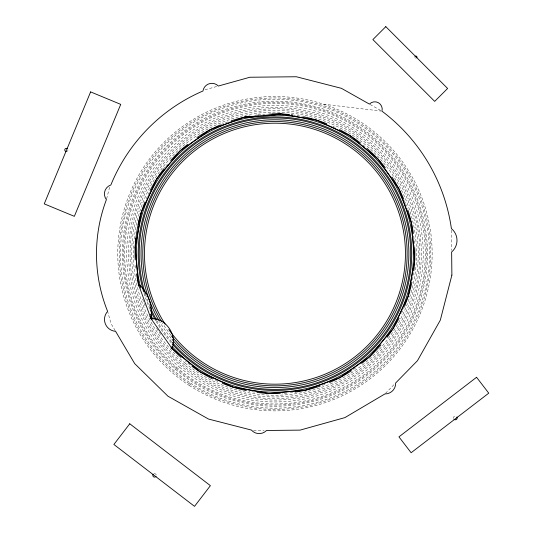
<?xml version="1.0" encoding="UTF-8"?>
<svg xmlns="http://www.w3.org/2000/svg" width="533" height="533" viewBox="0 0 533 533"><rect width="100%" height="100%" fill="white"/><g stroke="black" fill="none" stroke-linecap="round" stroke-linejoin="round"><path stroke-width="0.4" stroke-dasharray="2.67 2" d="M106.613 198.869L109.605 187.21M385.486 393.361L394.527 384.126M205.045 89.757L216.791 86.479M253.541 430.611L264.121 430.504M323.591 104.208L381.148 111.077M370.109 104.488L381.275 110.777M115.175 330.62L111.031 323.604L107.833 312.158M451.418 230.196L451.624 250.383M413.581 272.483A139.893 139.893 0 0 1 412.389 279.818M404.627 306.195A139.893 139.893 0 0 1 403.015 309.999M402.681 310.752A139.893 139.893 0 0 1 400.943 314.497M355.698 367.93A139.893 139.893 0 0 1 352.28 370.268M324.923 384.353A139.893 139.893 0 0 1 321.825 385.499M292.677 392.455A139.893 139.893 0 0 1 290.219 392.748M286.941 393.068A139.893 139.893 0 0 1 281.97 393.407M254.521 392.081A139.893 139.893 0 0 1 248.824 391.115M217.89 381.408A139.893 139.893 0 0 1 214.146 379.669M190.021 364.845A139.893 139.893 0 0 1 185.504 361.241M160.719 334.424A139.893 139.893 0 0 1 156.129 327.509M145.196 305.955A139.893 139.893 0 0 1 142.338 298.2M135.815 268.126A139.893 139.893 0 0 1 135.509 264.841M146.249 198.889A139.893 139.893 0 0 1 149.34 192.133M164.304 168.095A139.893 139.893 0 0 1 165.323 166.796M166.356 165.51A139.893 139.893 0 0 1 167.402 164.231M221.162 124.549A139.893 139.893 0 0 1 230.443 121.064M254.774 115.255A139.893 139.893 0 0 1 257.239 114.921M258.059 114.822A139.893 139.893 0 0 1 264.635 114.175M268.779 113.929A139.893 139.893 0 0 1 272.116 113.822M293.756 115.061A139.893 139.893 0 0 1 295.395 115.295M297.028 115.548A139.893 139.893 0 0 1 302.717 116.574M332.779 126.301A139.893 139.893 0 0 1 336.516 128.067M363.14 145.083A139.893 139.893 0 0 1 365.045 146.662M404.414 200.655A139.893 139.893 0 0 1 405.333 202.96M405.626 203.726A139.893 139.893 0 0 1 407.312 208.39M413.728 235.966A139.893 139.893 0 0 1 414.108 239.244M414.268 240.889A139.893 139.893 0 0 1 414.714 247.505M415.62 58.15A1.066 1.066 0 0 1 414.867 57.397M171.013 335.337A132.177 132.177 0 0 1 162.552 323.225M171.12 342.686A136.761 136.761 0 0 1 155.876 320.939M149.873 308.973A136.761 136.761 0 0 1 144.103 293.443M171.613 341.666A135.722 135.722 0 0 1 156.969 320.759M149.666 305.869A135.722 135.722 0 0 1 145.702 295.082M171.04 338.142A133.91 133.91 0 0 1 159.64 321.759M453.496 418.405A1.885 1.885 0 0 1 456.261 416.28M154.104 473.717A1.732 1.732 0 0 1 156.222 475.842M67.977 149.913A1.612 1.612 0 0 1 67.918 150.326M67.758 150.719A1.612 1.612 0 0 1 67.171 151.305M175.71 369.509A152.525 152.525 0 0 0 424.888 281.724A152.525 152.525 0 0 0 224.28 109.825A152.525 152.525 0 0 0 175.71 369.509M175.71 367.983A151.372 151.372 0 0 0 423.568 282.49A151.372 151.372 0 0 0 225.599 110.584A151.372 151.372 0 0 0 175.71 367.983M189.082 383.627A155.749 155.749 0 0 0 430.431 263.089A155.749 155.749 0 0 0 205.372 114.348A155.749 155.749 0 0 0 189.082 383.627M190.601 383.127A154.503 154.503 0 0 0 429.238 262.023A154.503 154.503 0 0 0 205.038 115.908A154.503 154.503 0 0 0 190.601 383.127M185.497 365.618A143.29 143.29 0 0 0 416.626 275.195A143.29 143.29 0 0 0 222.754 120.245A143.29 143.29 0 0 0 185.497 365.618M185.091 363.073A141.571 141.571 0 0 0 414.627 276.82A141.571 141.571 0 0 0 225.159 121.164A141.571 141.571 0 0 0 185.091 363.073M179.854 364.952A146.368 146.368 0 0 0 418.871 280.418A146.368 146.368 0 0 0 226.152 115.694A146.368 146.368 0 0 0 179.854 364.952M176.663 367.39A150.299 150.299 0 0 0 422.576 281.964A150.299 150.299 0 0 0 225.639 111.71A150.299 150.299 0 0 0 176.663 367.39M179.748 367.344A148.267 148.267 0 0 0 420.997 279.312A148.267 148.267 0 0 0 224.133 114.402A148.267 148.267 0 0 0 179.748 367.344M185.691 367.837A144.916 144.916 0 0 0 418.452 273.922A144.916 144.916 0 0 0 220.735 119.299A144.916 144.916 0 0 0 185.691 367.837M189.295 385.486A157.188 157.188 0 0 0 431.93 261.976A157.188 157.188 0 0 0 203.653 113.602A157.188 157.188 0 0 0 189.295 385.486"/><path stroke-width="0.8" d="M135.149 247.858L141.425 211.874L156.795 178.735L180.221 150.706L210.102 129.699L244.4 117.133A24.831 2.865 -5.1 0 0 280.784 113.875L316.775 120.152L349.908 135.522L377.937 158.947L398.95 188.829L411.509 223.127L414.767 259.511L408.498 295.502L393.121 328.634L369.702 356.664L339.821 377.677L305.516 390.243L269.132 393.494L233.148 387.225L200.008 371.854L171.979 348.429L150.966 318.547A22.439 11.286 69.9 0 0 138.407 284.242L135.149 247.858A24.811 3.531 -80.1 0 1 141.425 211.874M244.4 117.133L280.784 113.875M138.407 284.242L150.966 318.547A19.681 14.817 54.9 0 1 169.074 328.141A19.681 14.817 54.9 0 1 171.979 348.429M411.902 282.263A139.893 139.893 0 0 1 404.627 306.195M399.084 318.214A139.893 139.893 0 0 1 387.118 337.296M380.915 345.031A139.893 139.893 0 0 1 361.654 363.479M351.587 370.728A139.893 139.893 0 0 1 329.521 382.501M320.26 386.045A139.893 139.893 0 0 1 295.142 392.115M280.311 393.481A139.893 139.893 0 0 1 256.979 392.421M246.386 390.629A139.893 139.893 0 0 1 222.454 383.354M212.66 378.943A139.893 139.893 0 0 1 192.013 366.338M181.12 357.443A139.893 139.893 0 0 1 171.086 347.389M151.539 319.54A139.893 139.893 0 0 1 149.993 316.569M138.886 286.168A139.893 139.893 0 0 1 136.528 273.869M135.202 259.871A139.893 139.893 0 0 1 135.928 238.178M138.187 224.3A139.893 139.893 0 0 1 144.983 201.954M150.079 190.641A139.893 139.893 0 0 1 163.804 168.748M170.647 160.466A139.893 139.893 0 0 1 187.616 144.41M196.944 137.567A139.893 139.893 0 0 1 220.395 124.875M231.235 120.804A139.893 139.893 0 0 1 249.844 116.067M272.116 113.822A139.893 139.893 0 0 1 289.639 114.568M291.291 114.748A139.893 139.893 0 0 1 292.937 114.955M303.537 116.74A139.893 139.893 0 0 1 326.696 123.709M339.488 129.566A139.893 139.893 0 0 1 360.555 143.037M366.931 148.281A139.893 139.893 0 0 1 385.266 167.648M392.002 177.056A139.893 139.893 0 0 1 403.774 199.129M407.845 209.962A139.893 139.893 0 0 1 413.388 233.501M414.714 247.505A139.893 139.893 0 0 1 413.795 270.844M414.974 56.591A1.066 1.066 0 0 1 416.54 56.285A1.066 1.066 0 0 1 416.646 57.877M165.103 324.111A130.492 130.492 0 0 1 266.7 123.456A130.492 130.492 0 0 1 392.834 309.66A130.492 130.492 0 0 1 168.814 329.594M161.699 321.825A132.177 132.177 0 0 1 266.833 121.757A132.177 132.177 0 0 1 395.726 307.414A132.177 132.177 0 0 1 171.526 335.983M263.395 115.634A138.54 138.54 0 0 1 403.734 304.776A138.54 138.54 0 0 1 171.893 346.263M152.984 319.374A138.54 138.54 0 0 1 150.339 314.21M140.732 287.98A138.54 138.54 0 0 1 258.518 116.127M143.63 291.844A136.761 136.761 0 0 1 287.907 117.54A136.761 136.761 0 0 1 396.739 315.916A136.761 136.761 0 0 1 172.219 343.945M155.469 320.206A136.761 136.761 0 0 1 150.213 309.74M145.449 294.296A135.722 135.722 0 0 1 286.334 118.439A135.722 135.722 0 0 1 395.866 315.356A135.722 135.722 0 0 1 172.152 342.299M156.562 320.04A135.722 135.722 0 0 1 149.986 306.628M159.22 321.039A133.91 133.91 0 0 1 267.006 120.012A133.91 133.91 0 0 1 397.865 306.848A133.91 133.91 0 0 1 172.106 339.434M456.954 416.973A1.885 1.885 0 0 1 453.983 419.251M66.365 151.525A1.612 1.612 0 0 1 64.873 149.293A1.612 1.612 0 0 1 67.504 148.774M156.049 476.255A1.732 1.732 0 0 1 153.497 476.762A1.732 1.732 0 0 1 153.331 474.17M451.884 275.101L440.311 320.166L417.472 360.694L395.659 382.974A10.553 10.553 0 0 1 384.919 393.934L344.878 417.619L300.066 430.124L266.56 430.477A10.26 10.26 0 0 1 251.409 430.064L208.483 419.045L167.948 396.199L134.709 363.653L115.594 331.319A11.906 11.906 0 0 1 107.619 311.392A153.81 153.81 0 0 1 106.4 199.648A9.361 9.361 0 0 1 110.857 184.984A173.445 173.445 0 0 1 202.96 90.996A9.041 9.041 0 0 1 218.357 86.04L249.857 77.245L296.375 76.759L341.44 88.331L369.416 104.095A7.429 7.429 0 0 1 381.968 111.17A178.215 178.215 0 0 1 451.398 228.584A15.257 15.257 0 0 1 451.644 252.002L451.884 275.101M90.623 91.896L44.239 203.866L74.347 216.338L120.731 104.368L90.623 91.896M129.752 423.782L113.882 444.469L194.525 506.35L210.395 485.663L129.752 423.782M385.812 26.65L372.887 39.575L434.688 101.377L447.613 88.458L385.812 26.65M476.575 377.284L398.944 436.86L411.123 452.737L488.761 393.167L476.575 377.284"/></g></svg>
